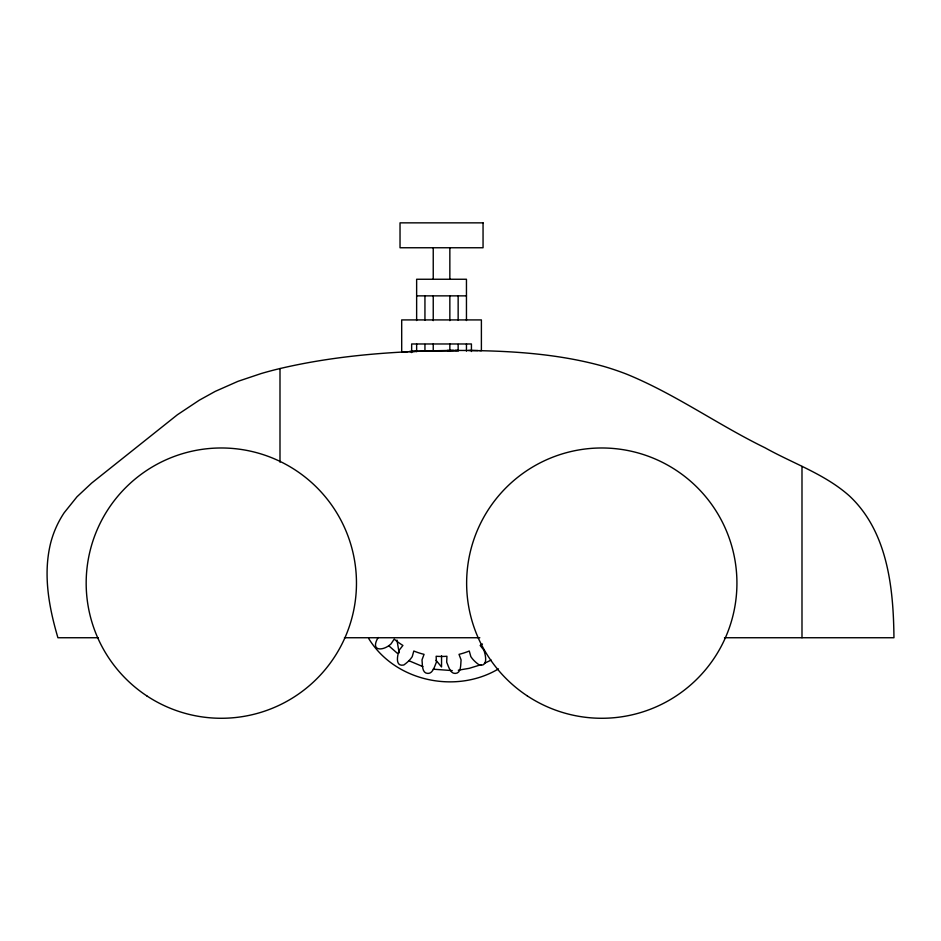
<?xml version="1.0" encoding="UTF-8"?>
<svg xmlns="http://www.w3.org/2000/svg" width="941" height="941" viewBox="0 0 941 941"><rect width="100%" height="100%" fill="white"/><g stroke="black" fill="none" stroke-linecap="round" stroke-linejoin="round"><path stroke-width="1.41" d="M378.164 637.504C369.848 651.313 382.822 651.313 390.656 644.232A11.833 11.833 0 0 0 390.986 643.95L394.197 639.127A73.339 73.339 0 0 0 402.913 645.455L399.313 650.008A11.833 11.833 0 0 0 399.16 650.407C397.255 655.712 395.044 666.875 403.795 665.005C406.924 662.77 409.876 660.182 412.029 656.959A11.833 11.833 0 0 0 412.252 656.606L413.817 651.019A73.339 73.339 0 0 0 424.062 654.348L422.062 659.7A11.833 11.833 0 0 0 422.027 660.206C422.521 664.887 421.791 673.391 427.967 673.438C432.754 673.591 434.566 666.463 436.295 662.464A11.833 11.833 0 0 0 436.389 662.052L436.154 656.265A73.339 73.339 0 0 0 446.928 656.265L446.693 662.052A11.833 11.833 0 0 0 446.799 662.464C448.528 666.463 450.327 673.591 455.115 673.438C461.29 673.391 460.572 664.887 461.066 660.206A11.833 11.833 0 0 0 461.031 659.782L459.02 654.348A73.339 73.339 0 0 0 469.265 651.019L470.829 656.606A11.833 11.833 0 0 0 471.053 656.959C473.205 660.182 476.158 662.77 479.298 665.005C488.038 666.875 485.838 655.701 483.933 650.407A11.833 11.833 0 0 0 483.768 650.008L480.169 645.455A73.339 73.339 0 0 0 482.439 643.997M498.471 668.898C456.009 694.258 395.02 681.484 368.813 638.716M491.178 660.064L484.415 663.323M480.969 664.722L469.171 668.345L458.314 670.18M98.323 637.739L57.919 637.739C48.932 607.298 42.886 574.516 50.626 543.122A99.193 99.193 0 0 1 64.153 512.774L77.009 496.766L91.653 483.074L177.414 414.746L199.363 400.16L215.254 391.374L238.014 381.317L261.257 373.518A396.69 396.69 0 0 1 279.995 368.543C336.784 355.204 395.326 351.134 453.515 350.405M408.076 351.734L401.701 352.075L401.689 319.916L481.392 319.916L481.392 350.652L479.675 350.605M410.029 351.628L417.134 351.311M424.814 351.005L430.507 350.817M452.268 670.604L433.225 669.192M432.472 350.77L433.46 350.734M447.151 350.464C499.742 350.205 553.155 352.193 604.075 366.496A277.03 277.03 0 0 1 626.624 374.153C675.144 393.961 718.018 424.885 765.045 447.787C793.287 463.607 824.986 474.123 849.452 495.966C887.763 531.83 893.468 588.196 893.95 637.739L724.464 637.739M455.279 350.393L458.714 350.381M416.64 295.862L466.454 295.862M344.43 637.739L479.816 637.739M468.547 350.428L478.04 350.57M422.897 666.604L408.959 660.747M397.408 653.348L388.927 645.902M436.012 660.3L441.541 666.946L441.541 655.712M396.949 640.092L399.149 652.878M801.991 466.454L801.991 637.739M471.429 351.499L471.429 343.971L411.652 343.971L411.652 352.593M466.454 320.54L466.454 279.254L416.64 279.254L416.64 320.54M466.454 343.994L466.454 351.099M458.149 295.862L458.149 320.128M458.149 344.394L458.149 351.134M449.845 247.754L449.845 279.254M449.845 295.862L449.845 320.646M449.845 343.971L449.845 351.264M433.236 247.754L433.236 279.254M433.236 295.862L433.236 320.646M433.236 343.971L433.236 351.264M424.944 295.862L424.944 320.128M424.944 344.394L424.944 351.134M416.64 343.994L416.64 351.652M279.995 368.531L279.995 462.172M409.335 351.487A38.193 0.635 -0.4 0 1 457.008 350.934M483.051 222.852L400.031 222.852L400.031 247.754L483.051 247.754L483.051 222.852M146.843 695.905A135.151 135.151 0 0 0 356.227 591.23A135.151 135.151 0 0 0 160.887 462.243A135.151 135.151 0 0 0 146.843 695.905M527.301 695.905A135.151 135.151 0 0 0 736.685 591.23A135.151 135.151 0 0 0 541.346 462.243A135.151 135.151 0 0 0 527.301 695.905"/></g></svg>
